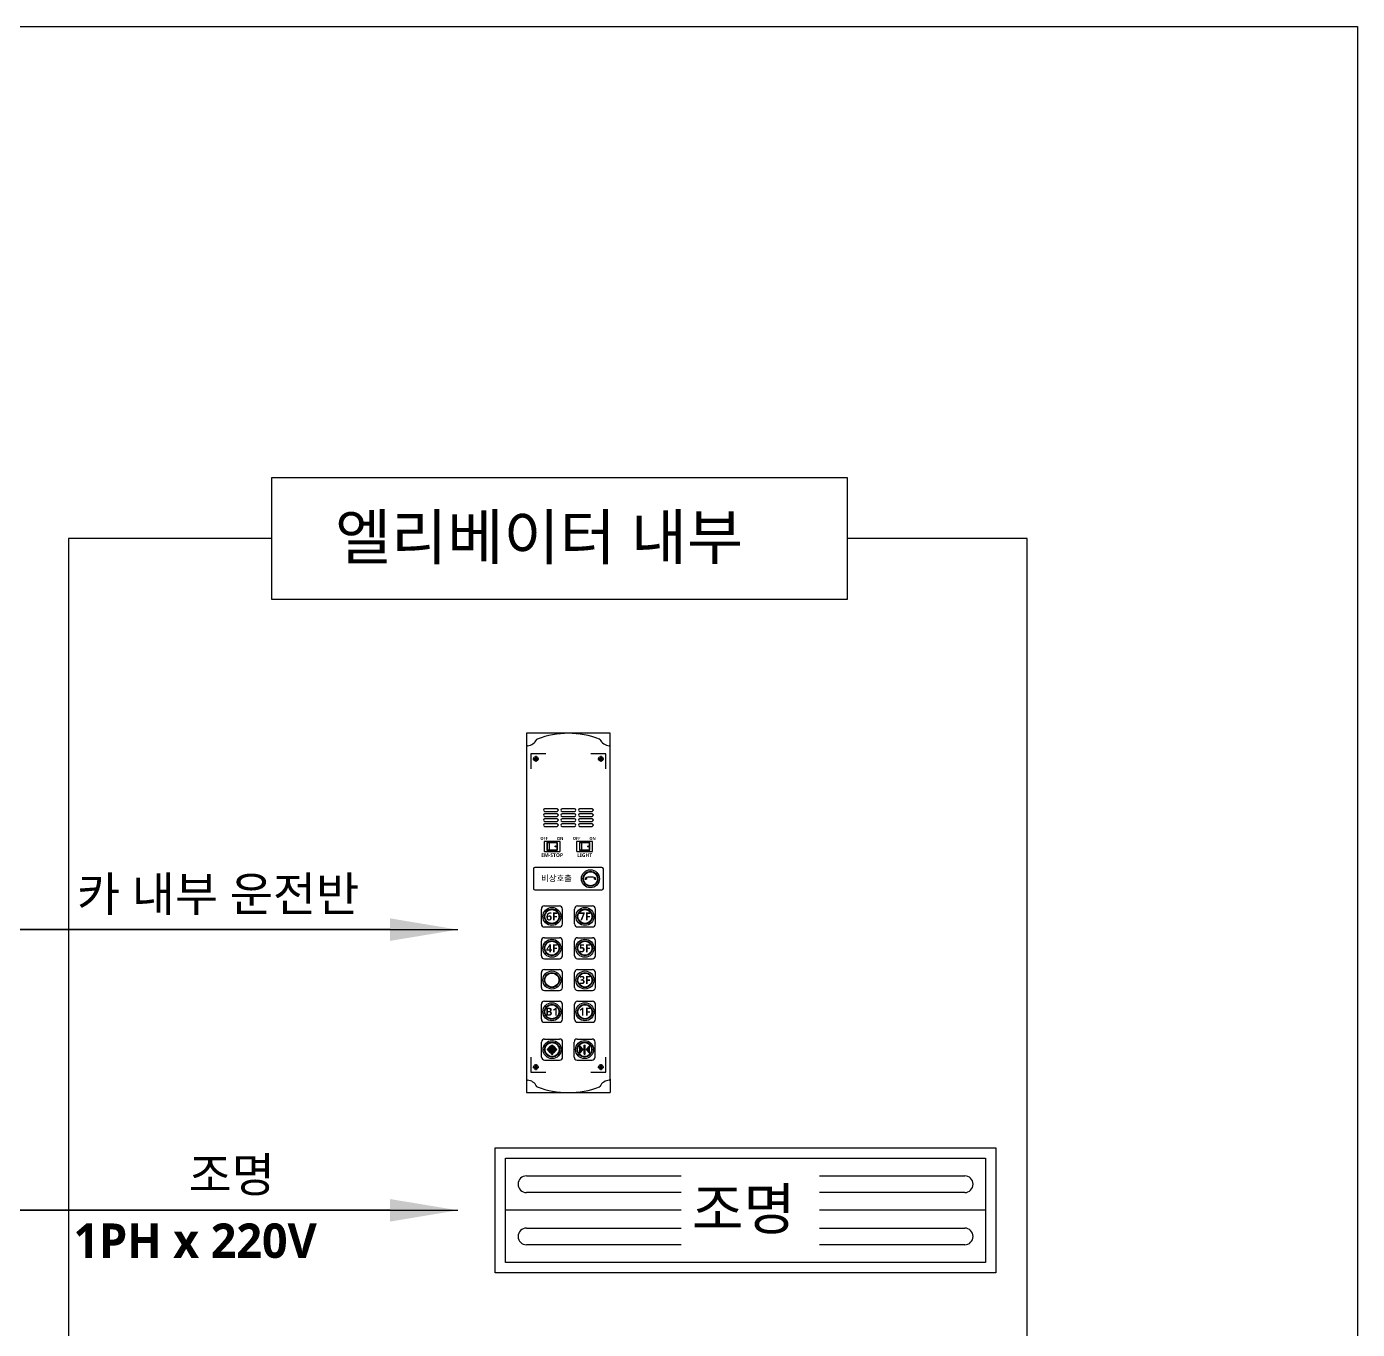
# Model space of a CAD drawing. Header units: millimetres. Extents: x 2370 to 266135, y -585395 to 33485.
# Drawn here: x 174172 to 178646, y -2010 to 2369 of the extents above; entities that cross this region are included whole.
import ezdxf
from ezdxf.enums import TextEntityAlignment as Align
from ezdxf.lldxf.tags import DXFTag

# ---------------------------------------------------------------- set-up
doc = ezdxf.new("R2010")
doc.units = ezdxf.units.MM
for name, color, linetype in [('1', 1, 'CENTER2'), ('2', 1, 'CENTER'), ('W1', 2, 'Continuous'), ('건축', 9, 'Continuous')]:
    doc.layers.add(name, color=color, linetype=linetype)
doc.layers.add('문자', color=3, linetype='Continuous', lineweight=25)
doc.styles.add('SH_진천_나눔', font='')
doc.styles.get('SH_진천_나눔').set_extended_font_data('NanumGothic', bold=True)
tags = doc.linetypes.add('CENTER', pattern=[2, 1.25, -0.25, 0.25, -0.25]).pattern_tags.tags
tags[10:11] = [DXFTag(74, 4), DXFTag(75, 0), DXFTag(340, '0'), DXFTag(46, 1.0), DXFTag(50, 0.0), DXFTag(44, 0.0), DXFTag(45, 0.0)]
tags[8:9] = [DXFTag(74, 4), DXFTag(75, 0), DXFTag(340, '0'), DXFTag(46, 1.0), DXFTag(50, 0.0), DXFTag(44, 0.0), DXFTag(45, 0.0)]
tags[6:7] = [DXFTag(74, 4), DXFTag(75, 0), DXFTag(340, '0'), DXFTag(46, 1.0), DXFTag(50, 0.0), DXFTag(44, 0.0), DXFTag(45, 0.0)]
tags[4:5] = [DXFTag(74, 4), DXFTag(75, 0), DXFTag(340, '0'), DXFTag(46, 1.0), DXFTag(50, 0.0), DXFTag(44, 0.0), DXFTag(45, 0.0)]
tags = doc.linetypes.add('CENTER2', pattern=[1.125, 0.75, -0.125, 0.125, -0.125]).pattern_tags.tags
tags[10:11] = [DXFTag(74, 4), DXFTag(75, 0), DXFTag(340, '0'), DXFTag(46, 1.0), DXFTag(50, 0.0), DXFTag(44, 0.0), DXFTag(45, 0.0)]
tags[8:9] = [DXFTag(74, 4), DXFTag(75, 0), DXFTag(340, '0'), DXFTag(46, 1.0), DXFTag(50, 0.0), DXFTag(44, 0.0), DXFTag(45, 0.0)]
tags[6:7] = [DXFTag(74, 4), DXFTag(75, 0), DXFTag(340, '0'), DXFTag(46, 1.0), DXFTag(50, 0.0), DXFTag(44, 0.0), DXFTag(45, 0.0)]
tags[4:5] = [DXFTag(74, 4), DXFTag(75, 0), DXFTag(340, '0'), DXFTag(46, 1.0), DXFTag(50, 0.0), DXFTag(44, 0.0), DXFTag(45, 0.0)]
tags = doc.linetypes.add('HIDDEN2', pattern=[0.1875, 0.125, -0.0625]).pattern_tags.tags
tags[6:7] = [DXFTag(74, 4), DXFTag(75, 0), DXFTag(340, '0'), DXFTag(46, 1.0), DXFTag(50, 0.0), DXFTag(44, 0.0), DXFTag(45, 0.0)]
tags[4:5] = [DXFTag(74, 4), DXFTag(75, 0), DXFTag(340, '0'), DXFTag(46, 1.0), DXFTag(50, 0.0), DXFTag(44, 0.0), DXFTag(45, 0.0)]
tags = doc.linetypes.add('PHANTOM2', pattern=[1.25, 0.625, -0.125, 0.125, -0.125, 0.125, -0.125]).pattern_tags.tags
tags[14:15] = [DXFTag(74, 4), DXFTag(75, 0), DXFTag(340, '0'), DXFTag(46, 1.0), DXFTag(50, 0.0), DXFTag(44, 0.0), DXFTag(45, 0.0)]
tags[12:13] = [DXFTag(74, 4), DXFTag(75, 0), DXFTag(340, '0'), DXFTag(46, 1.0), DXFTag(50, 0.0), DXFTag(44, 0.0), DXFTag(45, 0.0)]
tags[10:11] = [DXFTag(74, 4), DXFTag(75, 0), DXFTag(340, '0'), DXFTag(46, 1.0), DXFTag(50, 0.0), DXFTag(44, 0.0), DXFTag(45, 0.0)]
tags[8:9] = [DXFTag(74, 4), DXFTag(75, 0), DXFTag(340, '0'), DXFTag(46, 1.0), DXFTag(50, 0.0), DXFTag(44, 0.0), DXFTag(45, 0.0)]
tags[6:7] = [DXFTag(74, 4), DXFTag(75, 0), DXFTag(340, '0'), DXFTag(46, 1.0), DXFTag(50, 0.0), DXFTag(44, 0.0), DXFTag(45, 0.0)]
tags[4:5] = [DXFTag(74, 4), DXFTag(75, 0), DXFTag(340, '0'), DXFTag(46, 1.0), DXFTag(50, 0.0), DXFTag(44, 0.0), DXFTag(45, 0.0)]

msp = doc.modelspace()

# ---------------------------------------------------------------- linework, layer by layer
at = {"lineweight": -3}
for p, q in [((164719, 2369.3), (178645.7, 2369.3)), ((175852.9, -51.5), (175852.9, -1168.7)), ((176133.9, -1168.7), (176133.9, -51.5)), ((175955.5, -260.2), (175913.5, -260.2)), ((176014.4, -260.2), (175972.4, -260.2)), ((176073.2, -260.2), (176031.2, -260.2)), ((175913.5, -268.6), (175955.5, -268.6)), ((175955.5, -277), (175913.5, -277)), ((175913.5, -285.4), (175955.5, -285.4)), ((175955.5, -293.8), (175913.5, -293.8)), ((175913.5, -302.2), (175955.5, -302.2)), ((175955.5, -310.6), (175913.5, -310.6)), ((175972.4, -268.6), (176014.4, -268.6)), ((176014.4, -277), (175972.4, -277)), ((175972.4, -285.4), (176014.4, -285.4)), ((176014.4, -293.8), (175972.4, -293.8)), ((175972.4, -302.2), (176014.4, -302.2)), ((176014.4, -310.6), (175972.4, -310.6)), ((176031.2, -268.6), (176073.2, -268.6)), ((176073.2, -277), (176031.2, -277)), ((176031.2, -285.4), (176073.2, -285.4)), ((176073.2, -293.8), (176031.2, -293.8)), ((176031.2, -302.2), (176073.2, -302.2)), ((176073.2, -310.6), (176031.2, -310.6)), ((175913.5, -319), (175955.5, -319)), ((175972.4, -319), (176014.4, -319)), ((176031.2, -319), (176073.2, -319))]:
    msp.add_line(p, q, dxfattribs=at)
msp.add_line((178645.7, 2369.3), (178645.7, -6916))
for points in [[(175394.3, -666.1), (172698.9, -666.1)], [(175394.3, -1609.7), (172698.9, -1609.7)]]:
    msp.add_lwpolyline(points, dxfattribs=at)
for centre, radius, start, end in [((175852.8, -10.2), 38.1, 274.771, 333.8791), ((175890, -28.6), 3.36, 110.825, 150.484), ((175993.4, -300.5), 294.2, 69.175, 110.825), ((176096.8, -28.6), 3.36, 29.516, 69.175), ((176133.9, -10.2), 38.1, 206.1209, 265.229), ((175856.2, -51.5), 3.36, 94.248, 180), ((176130.5, -51.5), 3.36, 0, 85.752), ((175913.5, -264.4), 4.2, 90, 270), ((175955.5, -264.4), 4.2, 270, 90), ((175972.4, -264.4), 4.2, 90, 270), ((176014.4, -264.4), 4.2, 270, 90), ((176031.2, -264.4), 4.2, 90, 270), ((176073.2, -264.4), 4.2, 270, 90), ((175913.5, -281.2), 4.2, 90, 270), ((175913.5, -298), 4.2, 90, 270), ((175913.5, -314.8), 4.2, 90, 270), ((175955.5, -281.2), 4.2, 270, 90), ((175955.5, -298), 4.2, 270, 90), ((175955.5, -314.8), 4.2, 270, 90), ((175972.4, -281.2), 4.2, 90, 270), ((175972.4, -298), 4.2, 90, 270), ((175972.4, -314.8), 4.2, 90, 270), ((176014.4, -281.2), 4.2, 270, 90), ((176014.4, -298), 4.2, 270, 90), ((176014.4, -314.8), 4.2, 270, 90), ((176031.2, -281.2), 4.2, 90, 270), ((176031.2, -298), 4.2, 90, 270), ((176031.2, -314.8), 4.2, 90, 270), ((176073.2, -281.2), 4.2, 270, 90), ((176073.2, -298), 4.2, 270, 90), ((176073.2, -314.8), 4.2, 270, 90), ((175856.2, -1168.7), 3.36, 180, 265.752), ((175852.8, -1210), 38.1, 26.1209, 85.229), ((175890, -1191.6), 3.36, 209.516, 249.175), ((175993.4, -919.8), 294.2, 249.175, 290.825), ((176096.8, -1191.6), 3.36, 290.825, 330.484), ((176133.9, -1210), 38.1, 94.771, 153.8791), ((176130.5, -1168.7), 3.36, 274.248, 0)]:
    msp.add_arc(centre, radius, start, end, dxfattribs=at)
for points in [[(175394.3, -628.2), (175621.8, -666.1), (175394.3, -704)], [(175394.3, -1571.8), (175621.8, -1609.7), (175394.3, -1647.6)]]:
    msp.add_solid(points, dxfattribs=at)
at = {"layer": '1', "linetype": 'HIDDEN2', "lineweight": -3}
for p, q in [((175867.3, -75.3), (175867.3, -125.7)), ((175917.7, -75.3), (175867.3, -75.3)), ((176119.4, -75.3), (176069, -75.3)), ((176119.4, -125.7), (176119.4, -75.3)), ((175867.3, -1094.5), (175867.3, -1144.9)), ((176119.4, -1144.9), (176119.4, -1094.5)), ((175867.3, -1144.9), (175917.7, -1144.9)), ((176069, -1144.9), (176119.4, -1144.9))]:
    msp.add_line(p, q, dxfattribs=at)
at = {"layer": '1', "lineweight": -3}
for p, q in [((175884.9, -87.9), (175883.3, -87.9)), ((175883.3, -87.9), (175883.3, -89.6)), ((175884.9, -87.9), (175884.9, -89.6)), ((176103.5, -87.9), (176101.8, -87.9)), ((176101.8, -87.9), (176101.8, -89.6)), ((176103.5, -87.9), (176103.5, -89.6)), ((175879.9, -91.3), (175881.6, -91.3)), ((175879.9, -91.3), (175879.9, -93)), ((175879.9, -93), (175881.6, -93)), ((175883.3, -94.6), (175883.3, -96.3)), ((175883.3, -96.3), (175884.9, -96.3)), ((175884.9, -94.6), (175884.9, -96.3)), ((175886.6, -91.3), (175888.3, -91.3)), ((175886.6, -93), (175888.3, -93)), ((175888.3, -93), (175888.3, -91.3)), ((176098.4, -91.3), (176100.1, -91.3)), ((176098.4, -91.3), (176098.4, -93)), ((176098.4, -93), (176100.1, -93)), ((176101.8, -94.6), (176101.8, -96.3)), ((176101.8, -96.3), (176103.5, -96.3)), ((176103.5, -94.6), (176103.5, -96.3)), ((176105.2, -91.3), (176106.8, -91.3)), ((176105.2, -93), (176106.8, -93)), ((176106.8, -93), (176106.8, -91.3)), ((175911.8, -370.3), (175911.8, -402.2)), ((175964.8, -369.4), (175912.7, -369.4)), ((175921.1, -374.5), (175921.1, -398)), ((175955.5, -373.7), (175921.9, -373.7)), ((175921.9, -374.9), (175921.9, -397.6)), ((175921.9, -398.9), (175955.5, -398.9)), ((175954.7, -374.1), (175922.8, -374.1)), ((175922.8, -398.4), (175954.7, -398.4)), ((175928.6, -374.1), (175928.6, -398.4)), ((175955.5, -397.6), (175955.5, -374.9)), ((175956.4, -398), (175956.4, -374.5)), ((175965.6, -402.2), (175965.6, -370.3)), ((176021.1, -370.3), (176021.1, -402.2)), ((176074.1, -369.4), (176021.9, -369.4)), ((176030.4, -374.5), (176030.4, -398)), ((176064.8, -373.7), (176031.2, -373.7)), ((176031.2, -374.9), (176031.2, -397.6)), ((176031.2, -398.9), (176064.8, -398.9)), ((176064, -374.1), (176032, -374.1)), ((176032, -398.4), (176064, -398.4)), ((176037.9, -374.1), (176037.9, -398.4)), ((176064.8, -397.6), (176064.8, -374.9)), ((176065.7, -398), (176065.7, -374.5)), ((176074.9, -402.2), (176074.9, -370.3)), ((175912.7, -403.1), (175964.8, -403.1)), ((176021.9, -403.1), (176074.1, -403.1)), ((175875.7, -462.3), (175875.7, -527.8)), ((176106, -457.2), (175880.7, -457.2)), ((176111, -527.8), (176111, -462.3)), ((175880.7, -532.9), (176106, -532.9)), ((175879.9, -1127.3), (175881.6, -1127.3)), ((175879.9, -1127.3), (175879.9, -1128.9)), ((175879.9, -1128.9), (175881.6, -1128.9)), ((175884.9, -1123.9), (175883.3, -1123.9)), ((175883.3, -1123.9), (175883.3, -1125.6)), ((175883.3, -1130.6), (175883.3, -1132.3)), ((175883.3, -1132.3), (175884.9, -1132.3)), ((175884.9, -1123.9), (175884.9, -1125.6)), ((175884.9, -1130.6), (175884.9, -1132.3)), ((175886.6, -1127.3), (175888.3, -1127.3)), ((175886.6, -1128.9), (175888.3, -1128.9)), ((175888.3, -1128.9), (175888.3, -1127.3)), ((176098.4, -1127.3), (176100.1, -1127.3)), ((176098.4, -1127.3), (176098.4, -1128.9)), ((176098.4, -1128.9), (176100.1, -1128.9)), ((176103.5, -1123.9), (176101.8, -1123.9)), ((176101.8, -1123.9), (176101.8, -1125.6)), ((176101.8, -1130.6), (176101.8, -1132.3)), ((176101.8, -1132.3), (176103.5, -1132.3)), ((176103.5, -1123.9), (176103.5, -1125.6)), ((176103.5, -1130.6), (176103.5, -1132.3)), ((176105.2, -1127.3), (176106.8, -1127.3)), ((176105.2, -1128.9), (176106.8, -1128.9)), ((176106.8, -1128.9), (176106.8, -1127.3))]:
    msp.add_line(p, q, dxfattribs=at)
at = {"layer": '1', "color": 30, "linetype": 'ByBlock', "lineweight": -3}
for p, q in [((175933.7, -1056.7), (175922.3, -1069.3)), ((175922.3, -1069.3), (175933.7, -1081.9)), ((175933.7, -1081.9), (175933.7, -1056.7)), ((175936.7, -1084.4), (175936.7, -1054.1)), ((175936.7, -1054.1), (175940.8, -1054.1)), ((175940.8, -1084.4), (175940.8, -1054.1)), ((175943.8, -1081.9), (175943.8, -1056.7)), ((175943.8, -1056.7), (175955.1, -1069.3)), ((175955.1, -1069.3), (175943.8, -1081.9)), ((176031.6, -1081.9), (176031.6, -1056.7)), ((176031.6, -1056.7), (176043, -1069.3)), ((176043, -1069.3), (176031.6, -1081.9)), ((176046, -1084.4), (176046, -1054.1)), ((176046, -1054.1), (176050, -1054.1)), ((176050, -1084.4), (176050, -1054.1)), ((176064.4, -1056.7), (176053, -1069.3)), ((176053, -1069.3), (176064.4, -1081.9)), ((176064.4, -1081.9), (176064.4, -1056.7))]:
    msp.add_line(p, q, dxfattribs=at)
at = {"layer": '1', "color": 30, "lineweight": -3}
for p, q in [((175936.7, -1084.4), (175940.8, -1084.4)), ((176046, -1084.4), (176050, -1084.4))]:
    msp.add_line(p, q, dxfattribs=at)
at = {"layer": '1', "lineweight": -3}
for centre, radius in [((175884.1, -92.1), 7.56), ((176102.6, -92.1), 7.56), ((175950.5, -386.3), 1.68), ((176059.8, -386.3), 1.68), ((175884.1, -1128.1), 7.56), ((176102.6, -1128.1), 7.56)]:
    msp.add_circle(centre, radius, dxfattribs=at)
at = {"layer": '1', "color": 0, "lineweight": -3}
msp.add_circle((176067.6, -495.1), 30.3, dxfattribs=at)
at = {"layer": '1', "color": 30, "lineweight": -3}
for centre, radius in [((176067.6, -495.1), 25.2), ((176067.6, -495.1), 23.5), ((175938.1, -622), 25.2), ((175938.1, -622), 23.5), ((176049.2, -622), 25.2), ((176049.2, -622), 23.5), ((175938.1, -728.7), 25.2), ((175938.1, -728.7), 23.5), ((176049.2, -728.7), 25.2), ((176049.2, -728.7), 23.5), ((175938.1, -835.5), 25.2), ((175938.1, -835.5), 23.5), ((176049.2, -835.5), 25.2), ((176049.2, -835.5), 23.5), ((175938.1, -942.2), 25.2), ((175938.1, -942.2), 23.5), ((176049.2, -942.2), 25.2), ((176049.2, -942.2), 23.5), ((175938.7, -1069.3), 25.2), ((175938.7, -1069.3), 23.5), ((176048, -1069.3), 25.2), ((176048, -1069.3), 23.5)]:
    msp.add_circle(centre, radius, dxfattribs=at)
at = {"layer": '1', "color": 0, "linetype": 'ByBlock', "lineweight": -3}
for centre in [(175938.1, -622), (176049.2, -622), (175938.1, -728.7), (176049.2, -728.7), (175938.1, -835.5), (176049.2, -835.5), (175938.1, -942.2), (176049.2, -942.2), (175938.7, -1069.3), (176048, -1069.3)]:
    msp.add_circle(centre, 30.3, dxfattribs=at)
at = {"layer": '1', "lineweight": -3}
for centre, radius, start, end in [((175881.6, -89.6), 1.68, 270, 0), ((175881.6, -94.6), 1.68, 0, 90), ((175886.6, -89.6), 1.68, 180, 270), ((175886.6, -94.6), 1.68, 90, 180), ((176100.1, -89.6), 1.68, 270, 0), ((176100.1, -94.6), 1.68, 0, 90), ((176105.2, -89.6), 1.68, 180, 270), ((176105.2, -94.6), 1.68, 90, 180), ((175912.7, -370.3), 0.841, 90, 180), ((175912.7, -402.2), 0.841, 180, 270), ((175921.9, -374.5), 0.841, 90, 180), ((175921.9, -398), 0.841, 180, 270), ((175922.8, -374.9), 0.841, 90, 180), ((175922.8, -397.6), 0.841, 180, 270), ((175954.7, -374.9), 0.841, 0, 90), ((175954.7, -397.6), 0.841, 270, 0), ((175955.5, -374.5), 0.841, 0, 90), ((175955.5, -398), 0.841, 270, 0), ((175964.8, -370.3), 0.841, 0, 90), ((175964.8, -402.2), 0.841, 270, 0), ((176021.9, -370.3), 0.841, 90, 180), ((176021.9, -402.2), 0.841, 180, 270), ((176031.2, -374.5), 0.841, 90, 180), ((176031.2, -398), 0.841, 180, 270), ((176032, -374.9), 0.841, 90, 180), ((176032, -397.6), 0.841, 180, 270), ((176064, -374.9), 0.841, 0, 90), ((176064, -397.6), 0.841, 270, 0), ((176064.8, -374.5), 0.841, 0, 90), ((176064.8, -398), 0.841, 270, 0), ((176074.1, -370.3), 0.841, 0, 90), ((176074.1, -402.2), 0.841, 270, 0), ((175880.7, -462.3), 5.04, 90, 180), ((176106, -462.3), 5.04, 0, 90), ((175880.7, -527.8), 5.04, 180, 270), ((176106, -527.8), 5.04, 270, 0), ((175881.6, -1125.6), 1.68, 270, 0), ((175881.6, -1130.6), 1.68, 0, 90), ((175886.6, -1125.6), 1.68, 180, 270), ((175886.6, -1130.6), 1.68, 90, 180), ((176100.1, -1125.6), 1.68, 270, 0), ((176100.1, -1130.6), 1.68, 0, 90), ((176105.2, -1125.6), 1.68, 180, 270), ((176105.2, -1130.6), 1.68, 90, 180)]:
    msp.add_arc(centre, radius, start, end, dxfattribs=at)
at = {"layer": '1', "color": 30, "linetype": 'Continuous', "lineweight": -3}
for points in [[(176044, -499.1), (176042.3, -495.1), (176044, -491)], [(176049.7, -481.3), (176044, -491), (176049.7, -477.2)], [(176044, -495.1), (176044, -491), (176049.7, -481.3)], [(176049.6, -499.1), (176049.1, -492.3), (176049.6, -491.7)], [(176050.3, -499.1), (176049.6, -491.7), (176050.3, -491)], [(176049.6, -499.1), (176049.6, -491.7), (176050.3, -499.1)], [(176050.9, -478.4), (176049.7, -477.2), (176050.9, -476.7)], [(176049.7, -481.3), (176049.7, -477.2), (176050.9, -478.4)], [(176051.8, -498.9), (176050.3, -491), (176051.8, -489.9)], [(176050.3, -499.1), (176050.3, -491), (176051.8, -498.9)], [(176067.6, -471.5), (176050.9, -476.7), (176067.6, -469.8)], [(176050.9, -478.4), (176050.9, -476.7), (176067.6, -471.5)], [(176052, -498.8), (176051.8, -489.9), (176052, -489.7)], [(176051.8, -498.9), (176051.8, -489.9), (176052, -498.8)], [(176052.7, -498.7), (176052, -489.7), (176052.7, -489.4)], [(176052, -498.8), (176052, -489.7), (176052.7, -498.7)], [(176053.4, -498.5), (176052.7, -489.4), (176053.4, -489)], [(176052.7, -498.7), (176052.7, -489.4), (176053.4, -498.5)], [(176053.6, -498.5), (176053.4, -489), (176053.6, -488.9)], [(176053.4, -498.5), (176053.4, -489), (176053.6, -498.5)], [(176053.9, -498.4), (176053.6, -488.9), (176053.9, -488.8)], [(176053.6, -498.5), (176053.6, -488.9), (176053.9, -498.4)], [(176054.8, -498.1), (176053.9, -488.8), (176054.8, -488.5)], [(176053.9, -498.4), (176053.9, -488.8), (176054.8, -498.1)], [(176055.1, -498), (176054.8, -488.5), (176055.1, -488.4)], [(176054.8, -498.1), (176054.8, -488.5), (176055.1, -498)], [(176055.3, -497.8), (176055.1, -488.4), (176055.3, -488.3)], [(176055.1, -498), (176055.1, -488.4), (176055.3, -497.8)], [(176055.9, -497.5), (176055.3, -488.3), (176055.9, -488.1)], [(176055.3, -497.8), (176055.3, -488.3), (176055.9, -497.5)], [(176056.3, -497.2), (176055.9, -488.1), (176056.3, -488)], [(176055.9, -497.5), (176055.9, -488.1), (176056.3, -497.2)], [(176056.6, -497), (176056.3, -488), (176056.6, -487.9)], [(176056.3, -497.2), (176056.3, -488), (176056.6, -497)], [(176056.6, -493.8), (176056.6, -487.9), (176056.6, -493.1)], [(176056.6, -493.1), (176056.6, -487.9), (176056.6, -487.9)], [(176056.6, -493.1), (176056.6, -487.9), (176056.7, -492.9)], [(176056.7, -492.9), (176056.6, -487.9), (176056.7, -487.9)], [(176057.1, -492.1), (176056.7, -487.9), (176057.1, -487.8)], [(176056.7, -492.9), (176056.7, -487.9), (176057.1, -492.1)], [(176057.1, -492.1), (176057.1, -487.8), (176057.2, -492)], [(176057.2, -492), (176057.1, -487.8), (176057.2, -487.8)], [(176058, -491.6), (176057.2, -487.8), (176058, -487.6)], [(176057.2, -492), (176057.2, -487.8), (176057.2, -491.9)], [(176057.2, -491.9), (176057.2, -487.8), (176057.2, -487.8)], [(176057.2, -491.9), (176057.2, -487.8), (176058, -491.6)], [(176058.9, -491.3), (176058, -487.6), (176058.9, -487.4)], [(176058, -491.6), (176058, -487.6), (176058.9, -491.3)], [(176058.9, -491.3), (176058.9, -487.4), (176059.2, -491.2)], [(176059.2, -491.2), (176058.9, -487.4), (176059.2, -487.4)], [(176059.8, -491.2), (176059.2, -487.4), (176059.8, -487.3)], [(176059.2, -491.2), (176059.2, -487.4), (176059.8, -491.2)], [(176060.5, -491.2), (176059.8, -487.3), (176060.5, -487.2)], [(176059.8, -491.2), (176059.8, -487.3), (176060.5, -491.2)], [(176061.6, -491.2), (176060.5, -487.2), (176061.6, -487.1)], [(176060.5, -491.2), (176060.5, -487.2), (176061.6, -491.2)], [(176064.2, -491.2), (176061.6, -487.1), (176064.2, -486.9)], [(176061.6, -491.2), (176061.6, -487.1), (176064.2, -491.2)], [(176064.2, -491.2), (176064.2, -486.9), (176066.1, -491.1)], [(176066.1, -491.1), (176064.2, -486.9), (176066.1, -486.9)], [(176066.1, -491.1), (176066.1, -486.9), (176067.7, -491.1)], [(176067.7, -491.1), (176066.1, -486.9), (176067.7, -486.9)], [(176067.6, -471.5), (176067.6, -469.8), (176084.2, -478.4)], [(176084.2, -478.4), (176067.6, -469.8), (176084.2, -476.7)], [(176067.7, -491.1), (176067.7, -486.9), (176069.3, -491.1)], [(176069.3, -491.1), (176067.7, -486.9), (176069.3, -486.9)], [(176069.3, -491.1), (176069.3, -486.9), (176071.5, -491.2)], [(176071.5, -491.2), (176069.3, -486.9), (176071.5, -486.9)], [(176071.5, -491.2), (176071.5, -486.9), (176073.7, -491.2)], [(176073.7, -491.2), (176071.5, -486.9), (176073.7, -487.1)], [(176073.7, -491.2), (176073.7, -487.1), (176074.8, -491.2)], [(176074.8, -491.2), (176073.7, -487.1), (176074.8, -487.2)], [(176074.8, -491.2), (176074.8, -487.2), (176075.6, -491.2)], [(176075.6, -491.2), (176074.8, -487.2), (176075.6, -487.3)], [(176075.6, -491.2), (176075.6, -487.3), (176076.1, -491.2)], [(176076.1, -491.2), (176075.6, -487.3), (176076.1, -487.4)], [(176076.1, -491.2), (176076.1, -487.4), (176076.5, -491.3)], [(176076.5, -491.3), (176076.1, -487.4), (176076.5, -487.4)], [(176076.5, -491.3), (176076.5, -487.4), (176077.3, -491.5)], [(176077.3, -491.5), (176076.5, -487.4), (176077.3, -487.6)], [(176077.3, -491.5), (176077.3, -487.6), (176077.8, -491.7)], [(176077.8, -491.7), (176077.3, -487.6), (176077.8, -487.7)], [(176077.8, -491.7), (176077.8, -487.7), (176078.1, -492.2)], [(176078.1, -492.2), (176077.8, -487.7), (176078.1, -487.8)], [(176078.1, -492.2), (176078.1, -487.8), (176078.3, -492.4)], [(176078.3, -492.4), (176078.1, -487.8), (176078.3, -487.8)], [(176078.3, -492.4), (176078.3, -487.8), (176078.4, -492.6)], [(176078.4, -492.6), (176078.3, -487.8), (176078.4, -487.8)], [(176078.4, -492.6), (176078.4, -487.8), (176078.8, -493.1)], [(176078.8, -493.1), (176078.4, -487.8), (176078.8, -487.9)], [(176078.8, -493.1), (176078.8, -487.9), (176078.8, -493.8)], [(176078.8, -493.8), (176078.8, -487.9), (176078.8, -487.9)], [(176078.8, -496.9), (176078.8, -487.9), (176079, -497.1)], [(176079, -497.1), (176078.8, -487.9), (176079, -488)], [(176079, -497.1), (176079, -488), (176079.5, -497.4)], [(176079.5, -497.4), (176079, -488), (176079.5, -488.1)], [(176079.5, -497.4), (176079.5, -488.1), (176080, -497.8)], [(176080, -497.8), (176079.5, -488.1), (176080, -488.3)], [(176080, -497.8), (176080, -488.3), (176080.3, -498)], [(176080.3, -498), (176080, -488.3), (176080.3, -488.4)], [(176080.3, -498), (176080.3, -488.4), (176080.6, -498.1)], [(176080.6, -498.1), (176080.3, -488.4), (176080.6, -488.5)], [(176080.6, -498.1), (176080.6, -488.5), (176081.5, -498.4)], [(176081.5, -498.4), (176080.6, -488.5), (176081.5, -488.8)], [(176081.5, -498.4), (176081.5, -488.8), (176081.8, -498.5)], [(176081.8, -498.5), (176081.5, -488.8), (176081.8, -488.9)], [(176081.8, -498.5), (176081.8, -488.9), (176082, -498.5)], [(176082, -498.5), (176081.8, -488.9), (176082, -489)], [(176082, -498.5), (176082, -489), (176082.7, -498.7)], [(176082.7, -498.7), (176082, -489), (176082.7, -489.4)], [(176082.7, -498.7), (176082.7, -489.4), (176083.5, -498.9)], [(176083.5, -498.9), (176082.7, -489.4), (176083.5, -489.8)], [(176083.5, -498.9), (176083.5, -489.8), (176083.6, -498.9)], [(176083.6, -498.9), (176083.5, -489.8), (176083.6, -489.9)], [(176083.6, -498.9), (176083.6, -489.9), (176085.1, -499.1)], [(176085.1, -499.1), (176083.6, -489.9), (176085.1, -491)], [(176084.2, -478.4), (176084.2, -476.7), (176085.4, -481.3)], [(176085.4, -481.3), (176084.2, -476.7), (176085.4, -477.2)], [(176085.1, -499.1), (176085.1, -491), (176085.5, -499.2)], [(176085.5, -499.2), (176085.1, -491), (176085.5, -491.4)], [(176085.4, -481.3), (176085.4, -477.2), (176091.1, -495.1)], [(176091.1, -495.1), (176085.4, -477.2), (176091.1, -491)], [(176085.5, -499.2), (176085.5, -491.4), (176086.3, -498.9)], [(176086.3, -498.9), (176085.5, -491.4), (176086.3, -492.3)], [(176091.1, -499.1), (176091.1, -491), (176092.8, -495.1)], [(176044, -499.1), (176044, -495.1), (176049.7, -512.9)], [(176049.7, -512.9), (176044, -495.1), (176049.7, -508.8)], [(176047.7, -497.4), (176047.6, -496.2), (176047.7, -495.3)], [(176047.8, -498), (176047.7, -495.3), (176047.8, -495.1)], [(176047.7, -497.4), (176047.7, -495.3), (176047.8, -498)], [(176048, -498.5), (176047.8, -495.1), (176048, -494.4)], [(176047.8, -498), (176047.8, -495.1), (176048, -498.5)], [(176048.3, -498.6), (176048, -494.4), (176048.3, -493.6)], [(176048, -498.5), (176048, -494.4), (176048.3, -498.6)], [(176049.1, -498.9), (176048.3, -493.6), (176049.1, -492.3)], [(176048.3, -498.6), (176048.3, -493.6), (176049.1, -498.9)], [(176049.1, -498.9), (176049.1, -492.3), (176049.6, -499.1)], [(176049.7, -512.9), (176049.7, -508.8), (176050.9, -513.4)], [(176050.9, -513.4), (176049.7, -508.8), (176050.9, -511.7)], [(176050.9, -513.4), (176050.9, -511.7), (176067.6, -520.3)], [(176067.6, -520.3), (176050.9, -511.7), (176067.6, -518.6)], [(176056.6, -497), (176056.6, -493.8), (176056.6, -497)], [(176056.6, -497), (176056.6, -493.8), (176056.6, -493.9)], [(176056.6, -497), (176056.6, -493.9), (176056.7, -497)], [(176056.7, -497), (176056.6, -493.9), (176056.7, -494)], [(176056.7, -497), (176056.7, -494), (176057.1, -496)], [(176057.1, -496), (176056.7, -494), (176057.1, -495)], [(176057.1, -496), (176057.1, -495), (176057.2, -495.9)], [(176084.2, -513.4), (176067.6, -518.6), (176084.2, -511.7)], [(176067.6, -520.3), (176067.6, -518.6), (176084.2, -513.4)], [(176078.3, -496.1), (176078.1, -495.6), (176078.3, -494.8)], [(176078.4, -496.7), (176078.3, -494.8), (176078.4, -494.5)], [(176078.3, -496.1), (176078.3, -494.8), (176078.4, -496.7)], [(176078.8, -496.9), (176078.4, -494.5), (176078.8, -493.9)], [(176078.4, -496.7), (176078.4, -494.5), (176078.8, -496.9)], [(176078.8, -496.9), (176078.8, -493.9), (176078.8, -493.8)], [(176078.8, -496.9), (176078.8, -493.9), (176078.8, -496.9)], [(176085.4, -512.9), (176084.2, -511.7), (176085.4, -508.8)], [(176084.2, -513.4), (176084.2, -511.7), (176085.4, -512.9)], [(176091.1, -499.1), (176085.4, -508.8), (176091.1, -495.1)], [(176085.4, -512.9), (176085.4, -508.8), (176091.1, -499.1)], [(176086.3, -498.9), (176086.3, -492.3), (176087, -498.7)], [(176087, -498.7), (176086.3, -492.3), (176087, -493.5)], [(176087, -498.7), (176087, -493.5), (176087.1, -498.6)], [(176087.1, -498.6), (176087, -493.5), (176087.1, -493.7)], [(176087.1, -498.6), (176087.1, -493.7), (176087.5, -498.2)], [(176087.5, -498.2), (176087.1, -493.7), (176087.5, -494.8)], [(176087.5, -498.2), (176087.5, -494.8), (176087.6, -497.2)], [(176087.6, -497.2), (176087.5, -494.8), (176087.6, -495.3)], [(176087.6, -497.2), (176087.6, -495.3), (176087.8, -496.3)], [(175914.6, -626.1), (175912.9, -622), (175914.6, -617.9)], [(175920.3, -608.2), (175914.6, -617.9), (175920.3, -604.2)], [(175914.6, -622), (175914.6, -617.9), (175920.3, -608.2)], [(175914.6, -626.1), (175914.6, -622), (175920.3, -639.8)], [(175920.3, -639.8), (175914.6, -622), (175920.3, -635.8)], [(175921.5, -605.4), (175920.3, -604.2), (175921.5, -603.7)], [(175920.3, -608.2), (175920.3, -604.2), (175921.5, -605.4)], [(175938.1, -598.5), (175921.5, -603.7), (175938.1, -596.8)], [(175921.5, -605.4), (175921.5, -603.7), (175938.1, -598.5)], [(175938.1, -598.5), (175938.1, -596.8), (175954.8, -605.4)], [(175954.8, -605.4), (175938.1, -596.8), (175954.8, -603.7)], [(175954.8, -605.4), (175954.8, -603.7), (175956, -608.2)], [(175956, -608.2), (175954.8, -603.7), (175956, -604.2)], [(175956, -608.2), (175956, -604.2), (175961.7, -622)], [(175961.7, -622), (175956, -604.2), (175961.7, -617.9)], [(175961.7, -626.1), (175956, -635.8), (175961.7, -622)], [(175956, -639.8), (175956, -635.8), (175961.7, -626.1)], [(175961.7, -626.1), (175961.7, -617.9), (175963.3, -622)], [(176025.6, -626.1), (176024, -622), (176025.6, -617.9)], [(176031.4, -608.2), (176025.6, -617.9), (176031.4, -604.2)], [(176025.6, -622), (176025.6, -617.9), (176031.4, -608.2)], [(176025.6, -626.1), (176025.6, -622), (176031.4, -639.8)], [(176031.4, -639.8), (176025.6, -622), (176031.4, -635.8)], [(176032.5, -605.4), (176031.4, -604.2), (176032.5, -603.7)], [(176031.4, -608.2), (176031.4, -604.2), (176032.5, -605.4)], [(176049.2, -598.5), (176032.5, -603.7), (176049.2, -596.8)], [(176032.5, -605.4), (176032.5, -603.7), (176049.2, -598.5)], [(176049.2, -598.5), (176049.2, -596.8), (176065.8, -605.4)], [(176065.8, -605.4), (176049.2, -596.8), (176065.8, -603.7)], [(176065.8, -605.4), (176065.8, -603.7), (176067, -608.2)], [(176067, -608.2), (176065.8, -603.7), (176067, -604.2)], [(176067, -608.2), (176067, -604.2), (176072.7, -622)], [(176072.7, -622), (176067, -604.2), (176072.7, -617.9)], [(176072.7, -626.1), (176067, -635.8), (176072.7, -622)], [(176067, -639.8), (176067, -635.8), (176072.7, -626.1)], [(176072.7, -626.1), (176072.7, -617.9), (176074.4, -622)], [(175920.3, -639.8), (175920.3, -635.8), (175921.5, -640.3)], [(175921.5, -640.3), (175920.3, -635.8), (175921.5, -638.6)], [(175921.5, -640.3), (175921.5, -638.6), (175938.1, -647.2)], [(175938.1, -647.2), (175921.5, -638.6), (175938.1, -645.5)], [(175954.8, -640.3), (175938.1, -645.5), (175954.8, -638.6)], [(175938.1, -647.2), (175938.1, -645.5), (175954.8, -640.3)], [(175956, -639.8), (175954.8, -638.6), (175956, -635.8)], [(175954.8, -640.3), (175954.8, -638.6), (175956, -639.8)], [(176031.4, -639.8), (176031.4, -635.8), (176032.5, -640.3)], [(176032.5, -640.3), (176031.4, -635.8), (176032.5, -638.6)], [(176032.5, -640.3), (176032.5, -638.6), (176049.2, -647.2)], [(176049.2, -647.2), (176032.5, -638.6), (176049.2, -645.5)], [(176065.8, -640.3), (176049.2, -645.5), (176065.8, -638.6)], [(176049.2, -647.2), (176049.2, -645.5), (176065.8, -640.3)], [(176067, -639.8), (176065.8, -638.6), (176067, -635.8)], [(176065.8, -640.3), (176065.8, -638.6), (176067, -639.8)], [(175920.3, -715), (175914.6, -724.7), (175920.3, -710.9)], [(175914.6, -728.7), (175914.6, -724.7), (175920.3, -715)], [(175921.5, -712.1), (175920.3, -710.9), (175921.5, -710.4)], [(175920.3, -715), (175920.3, -710.9), (175921.5, -712.1)], [(175938.1, -705.2), (175921.5, -710.4), (175938.1, -703.5)], [(175921.5, -712.1), (175921.5, -710.4), (175938.1, -705.2)], [(175938.1, -705.2), (175938.1, -703.5), (175954.8, -712.1)], [(175954.8, -712.1), (175938.1, -703.5), (175954.8, -710.4)], [(175954.8, -712.1), (175954.8, -710.4), (175956, -715)], [(175956, -715), (175954.8, -710.4), (175956, -710.9)], [(175956, -715), (175956, -710.9), (175961.7, -728.7)], [(175961.7, -728.7), (175956, -710.9), (175961.7, -724.7)], [(176031.4, -715), (176025.6, -724.7), (176031.4, -710.9)], [(176025.6, -728.7), (176025.6, -724.7), (176031.4, -715)], [(176032.5, -712.1), (176031.4, -710.9), (176032.5, -710.4)], [(176031.4, -715), (176031.4, -710.9), (176032.5, -712.1)], [(176049.2, -705.2), (176032.5, -710.4), (176049.2, -703.5)], [(176032.5, -712.1), (176032.5, -710.4), (176049.2, -705.2)], [(176049.2, -705.2), (176049.2, -703.5), (176065.8, -712.1)], [(176065.8, -712.1), (176049.2, -703.5), (176065.8, -710.4)], [(176065.8, -712.1), (176065.8, -710.4), (176067, -715)], [(176067, -715), (176065.8, -710.4), (176067, -710.9)], [(176067, -715), (176067, -710.9), (176072.7, -728.7)], [(176072.7, -728.7), (176067, -710.9), (176072.7, -724.7)], [(175914.6, -732.8), (175912.9, -728.7), (175914.6, -724.7)], [(175914.6, -732.8), (175914.6, -728.7), (175920.3, -746.6)], [(175920.3, -746.6), (175914.6, -728.7), (175920.3, -742.5)], [(175920.3, -746.6), (175920.3, -742.5), (175921.5, -747.1)], [(175921.5, -747.1), (175920.3, -742.5), (175921.5, -745.4)], [(175921.5, -747.1), (175921.5, -745.4), (175938.1, -754)], [(175938.1, -754), (175921.5, -745.4), (175938.1, -752.3)], [(175954.8, -747.1), (175938.1, -752.3), (175954.8, -745.4)], [(175938.1, -754), (175938.1, -752.3), (175954.8, -747.1)], [(175956, -746.6), (175954.8, -745.4), (175956, -742.5)], [(175954.8, -747.1), (175954.8, -745.4), (175956, -746.6)], [(175961.7, -732.8), (175956, -742.5), (175961.7, -728.7)], [(175956, -746.6), (175956, -742.5), (175961.7, -732.8)], [(175961.7, -732.8), (175961.7, -724.7), (175963.3, -728.7)], [(176025.6, -732.8), (176024, -728.7), (176025.6, -724.7)], [(176025.6, -732.8), (176025.6, -728.7), (176031.4, -746.6)], [(176031.4, -746.6), (176025.6, -728.7), (176031.4, -742.5)], [(176031.4, -746.6), (176031.4, -742.5), (176032.5, -747.1)], [(176032.5, -747.1), (176031.4, -742.5), (176032.5, -745.4)], [(176032.5, -747.1), (176032.5, -745.4), (176049.2, -754)], [(176049.2, -754), (176032.5, -745.4), (176049.2, -752.3)], [(176065.8, -747.1), (176049.2, -752.3), (176065.8, -745.4)], [(176049.2, -754), (176049.2, -752.3), (176065.8, -747.1)], [(176067, -746.6), (176065.8, -745.4), (176067, -742.5)], [(176065.8, -747.1), (176065.8, -745.4), (176067, -746.6)], [(176072.7, -732.8), (176067, -742.5), (176072.7, -728.7)], [(176067, -746.6), (176067, -742.5), (176072.7, -732.8)], [(176072.7, -732.8), (176072.7, -724.7), (176074.4, -728.7)], [(175914.6, -839.5), (175912.9, -835.5), (175914.6, -831.4)], [(175920.3, -821.7), (175914.6, -831.4), (175920.3, -817.6)], [(175914.6, -835.5), (175914.6, -831.4), (175920.3, -821.7)], [(175914.6, -839.5), (175914.6, -835.5), (175920.3, -853.3)], [(175920.3, -853.3), (175914.6, -835.5), (175920.3, -849.3)], [(175921.5, -818.8), (175920.3, -817.6), (175921.5, -817.2)], [(175920.3, -821.7), (175920.3, -817.6), (175921.5, -818.8)], [(175920.3, -853.3), (175920.3, -849.3), (175921.5, -853.8)], [(175921.5, -853.8), (175920.3, -849.3), (175921.5, -852.1)], [(175938.1, -811.9), (175921.5, -817.2), (175938.1, -810.3)], [(175921.5, -818.8), (175921.5, -817.2), (175938.1, -811.9)], [(175938.1, -811.9), (175938.1, -810.3), (175954.8, -818.8)], [(175954.8, -818.8), (175938.1, -810.3), (175954.8, -817.2)], [(175954.8, -818.8), (175954.8, -817.2), (175956, -821.7)], [(175956, -821.7), (175954.8, -817.2), (175956, -817.6)], [(175956, -853.3), (175954.8, -852.1), (175956, -849.3)], [(175956, -821.7), (175956, -817.6), (175961.7, -835.5)], [(175961.7, -835.5), (175956, -817.6), (175961.7, -831.4)], [(175961.7, -839.5), (175956, -849.3), (175961.7, -835.5)], [(175956, -853.3), (175956, -849.3), (175961.7, -839.5)], [(175961.7, -839.5), (175961.7, -831.4), (175963.3, -835.5)], [(176025.6, -839.5), (176024, -835.5), (176025.6, -831.4)], [(176031.4, -821.7), (176025.6, -831.4), (176031.4, -817.6)], [(176025.6, -835.5), (176025.6, -831.4), (176031.4, -821.7)], [(176025.6, -839.5), (176025.6, -835.5), (176031.4, -853.3)], [(176031.4, -853.3), (176025.6, -835.5), (176031.4, -849.3)], [(176032.5, -818.8), (176031.4, -817.6), (176032.5, -817.2)], [(176031.4, -821.7), (176031.4, -817.6), (176032.5, -818.8)], [(176031.4, -853.3), (176031.4, -849.3), (176032.5, -853.8)], [(176032.5, -853.8), (176031.4, -849.3), (176032.5, -852.1)], [(176049.2, -811.9), (176032.5, -817.2), (176049.2, -810.3)], [(176032.5, -818.8), (176032.5, -817.2), (176049.2, -811.9)], [(176049.2, -811.9), (176049.2, -810.3), (176065.8, -818.8)], [(176065.8, -818.8), (176049.2, -810.3), (176065.8, -817.2)], [(176065.8, -818.8), (176065.8, -817.2), (176067, -821.7)], [(176067, -821.7), (176065.8, -817.2), (176067, -817.6)], [(176067, -853.3), (176065.8, -852.1), (176067, -849.3)], [(176067, -821.7), (176067, -817.6), (176072.7, -835.5)], [(176072.7, -835.5), (176067, -817.6), (176072.7, -831.4)], [(176072.7, -839.5), (176067, -849.3), (176072.7, -835.5)], [(176067, -853.3), (176067, -849.3), (176072.7, -839.5)], [(176072.7, -839.5), (176072.7, -831.4), (176074.4, -835.5)], [(175921.5, -853.8), (175921.5, -852.1), (175938.1, -860.7)], [(175938.1, -860.7), (175921.5, -852.1), (175938.1, -859)], [(175954.8, -853.8), (175938.1, -859), (175954.8, -852.1)], [(175938.1, -860.7), (175938.1, -859), (175954.8, -853.8)], [(175954.8, -853.8), (175954.8, -852.1), (175956, -853.3)], [(176032.5, -853.8), (176032.5, -852.1), (176049.2, -860.7)], [(176049.2, -860.7), (176032.5, -852.1), (176049.2, -859)], [(176065.8, -853.8), (176049.2, -859), (176065.8, -852.1)], [(176049.2, -860.7), (176049.2, -859), (176065.8, -853.8)], [(176065.8, -853.8), (176065.8, -852.1), (176067, -853.3)], [(175914.6, -946.3), (175912.9, -942.2), (175914.6, -938.2)], [(175920.3, -928.4), (175914.6, -938.2), (175920.3, -924.4)], [(175914.6, -942.2), (175914.6, -938.2), (175920.3, -928.4)], [(175921.5, -925.6), (175920.3, -924.4), (175921.5, -923.9)], [(175920.3, -928.4), (175920.3, -924.4), (175921.5, -925.6)], [(175938.1, -918.7), (175921.5, -923.9), (175938.1, -917)], [(175921.5, -925.6), (175921.5, -923.9), (175938.1, -918.7)], [(175938.1, -918.7), (175938.1, -917), (175954.8, -925.6)], [(175954.8, -925.6), (175938.1, -917), (175954.8, -923.9)], [(175954.8, -925.6), (175954.8, -923.9), (175956, -928.4)], [(175956, -928.4), (175954.8, -923.9), (175956, -924.4)], [(175956, -928.4), (175956, -924.4), (175961.7, -942.2)], [(175961.7, -942.2), (175956, -924.4), (175961.7, -938.2)], [(175961.7, -946.3), (175961.7, -938.2), (175963.3, -942.2)], [(176025.6, -946.3), (176024, -942.2), (176025.6, -938.2)], [(176031.4, -928.4), (176025.6, -938.2), (176031.4, -924.4)], [(176025.6, -942.2), (176025.6, -938.2), (176031.4, -928.4)], [(176032.5, -925.6), (176031.4, -924.4), (176032.5, -923.9)], [(176031.4, -928.4), (176031.4, -924.4), (176032.5, -925.6)], [(176049.2, -918.7), (176032.5, -923.9), (176049.2, -917)], [(176032.5, -925.6), (176032.5, -923.9), (176049.2, -918.7)], [(176049.2, -918.7), (176049.2, -917), (176065.8, -925.6)], [(176065.8, -925.6), (176049.2, -917), (176065.8, -923.9)], [(176065.8, -925.6), (176065.8, -923.9), (176067, -928.4)], [(176067, -928.4), (176065.8, -923.9), (176067, -924.4)], [(176067, -928.4), (176067, -924.4), (176072.7, -942.2)], [(176072.7, -942.2), (176067, -924.4), (176072.7, -938.2)], [(176072.7, -946.3), (176072.7, -938.2), (176074.4, -942.2)], [(175914.6, -946.3), (175914.6, -942.2), (175920.3, -960)], [(175920.3, -960), (175914.6, -942.2), (175920.3, -956)], [(175920.3, -960), (175920.3, -956), (175921.5, -960.5)], [(175921.5, -960.5), (175920.3, -956), (175921.5, -958.9)], [(175921.5, -960.5), (175921.5, -958.9), (175938.1, -967.4)], [(175938.1, -967.4), (175921.5, -958.9), (175938.1, -965.8)], [(175954.8, -960.5), (175938.1, -965.8), (175954.8, -958.9)], [(175938.1, -967.4), (175938.1, -965.8), (175954.8, -960.5)], [(175956, -960), (175954.8, -958.9), (175956, -956)], [(175954.8, -960.5), (175954.8, -958.9), (175956, -960)], [(175961.7, -946.3), (175956, -956), (175961.7, -942.2)], [(175956, -960), (175956, -956), (175961.7, -946.3)], [(176025.6, -946.3), (176025.6, -942.2), (176031.4, -960)], [(176031.4, -960), (176025.6, -942.2), (176031.4, -956)], [(176031.4, -960), (176031.4, -956), (176032.5, -960.5)], [(176032.5, -960.5), (176031.4, -956), (176032.5, -958.9)], [(176032.5, -960.5), (176032.5, -958.9), (176049.2, -967.4)], [(176049.2, -967.4), (176032.5, -958.9), (176049.2, -965.8)], [(176065.8, -960.5), (176049.2, -965.8), (176065.8, -958.9)], [(176049.2, -967.4), (176049.2, -965.8), (176065.8, -960.5)], [(176067, -960), (176065.8, -958.9), (176067, -956)], [(176065.8, -960.5), (176065.8, -958.9), (176067, -960)], [(176072.7, -946.3), (176067, -956), (176072.7, -942.2)], [(176067, -960), (176067, -956), (176072.7, -946.3)], [(175915.2, -1073.3), (175913.5, -1069.3), (175915.2, -1065.2)], [(175920.9, -1055.5), (175915.2, -1065.2), (175920.9, -1051.4)], [(175915.2, -1069.3), (175915.2, -1065.2), (175920.9, -1055.5)], [(175915.2, -1073.3), (175915.2, -1069.3), (175920.9, -1087.1)], [(175920.9, -1087.1), (175915.2, -1069.3), (175920.9, -1083)], [(175922.1, -1052.6), (175920.9, -1051.4), (175922.1, -1050.9)], [(175920.9, -1055.5), (175920.9, -1051.4), (175922.1, -1052.6)], [(175938.7, -1045.7), (175922.1, -1050.9), (175938.7, -1044.1)], [(175922.1, -1052.6), (175922.1, -1050.9), (175938.7, -1045.7)], [(175933.7, -1081.9), (175922.3, -1069.3), (175933.7, -1056.7)], [(175936.7, -1084.4), (175936.7, -1054.1), (175940.8, -1084.4)], [(175940.8, -1084.4), (175936.7, -1054.1), (175940.8, -1054.1)], [(175938.7, -1045.7), (175938.7, -1044.1), (175955.4, -1052.6)], [(175955.4, -1052.6), (175938.7, -1044.1), (175955.4, -1050.9)], [(175943.8, -1081.9), (175943.8, -1056.7), (175955.1, -1069.3)], [(175955.4, -1052.6), (175955.4, -1050.9), (175956.6, -1055.5)], [(175956.6, -1055.5), (175955.4, -1050.9), (175956.6, -1051.4)], [(175956.6, -1055.5), (175956.6, -1051.4), (175962.3, -1069.3)], [(175962.3, -1069.3), (175956.6, -1051.4), (175962.3, -1065.2)], [(175962.3, -1073.3), (175956.6, -1083), (175962.3, -1069.3)], [(175956.6, -1087.1), (175956.6, -1083), (175962.3, -1073.3)], [(175962.3, -1073.3), (175962.3, -1065.2), (175964, -1069.3)], [(176024.5, -1073.3), (176022.8, -1069.3), (176024.5, -1065.2)], [(176030.2, -1055.5), (176024.5, -1065.2), (176030.2, -1051.4)], [(176024.5, -1069.3), (176024.5, -1065.2), (176030.2, -1055.5)], [(176024.5, -1073.3), (176024.5, -1069.3), (176030.2, -1087.1)], [(176030.2, -1087.1), (176024.5, -1069.3), (176030.2, -1083)], [(176031.4, -1052.6), (176030.2, -1051.4), (176031.4, -1050.9)], [(176030.2, -1055.5), (176030.2, -1051.4), (176031.4, -1052.6)], [(176048, -1045.7), (176031.4, -1050.9), (176048, -1044.1)], [(176031.4, -1052.6), (176031.4, -1050.9), (176048, -1045.7)], [(176031.6, -1081.9), (176031.6, -1056.7), (176043, -1069.3)], [(176046, -1084.4), (176046, -1054.1), (176050, -1084.4)], [(176050, -1084.4), (176046, -1054.1), (176050, -1054.1)], [(176048, -1045.7), (176048, -1044.1), (176064.6, -1052.6)], [(176064.6, -1052.6), (176048, -1044.1), (176064.6, -1050.9)], [(176064.4, -1081.9), (176053, -1069.3), (176064.4, -1056.7)], [(176064.6, -1052.6), (176064.6, -1050.9), (176065.8, -1055.5)], [(176065.8, -1055.5), (176064.6, -1050.9), (176065.8, -1051.4)], [(176065.8, -1055.5), (176065.8, -1051.4), (176071.5, -1069.3)], [(176071.5, -1069.3), (176065.8, -1051.4), (176071.5, -1065.2)], [(176071.5, -1073.3), (176065.8, -1083), (176071.5, -1069.3)], [(176065.8, -1087.1), (176065.8, -1083), (176071.5, -1073.3)], [(176071.5, -1073.3), (176071.5, -1065.2), (176073.2, -1069.3)], [(175920.9, -1087.1), (175920.9, -1083), (175922.1, -1087.6)], [(175922.1, -1087.6), (175920.9, -1083), (175922.1, -1085.9)], [(175922.1, -1087.6), (175922.1, -1085.9), (175938.7, -1094.5)], [(175938.7, -1094.5), (175922.1, -1085.9), (175938.7, -1092.8)], [(175955.4, -1087.6), (175938.7, -1092.8), (175955.4, -1085.9)], [(175938.7, -1094.5), (175938.7, -1092.8), (175955.4, -1087.6)], [(175956.6, -1087.1), (175955.4, -1085.9), (175956.6, -1083)], [(175955.4, -1087.6), (175955.4, -1085.9), (175956.6, -1087.1)], [(176030.2, -1087.1), (176030.2, -1083), (176031.4, -1087.6)], [(176031.4, -1087.6), (176030.2, -1083), (176031.4, -1085.9)], [(176031.4, -1087.6), (176031.4, -1085.9), (176048, -1094.5)], [(176048, -1094.5), (176031.4, -1085.9), (176048, -1092.8)], [(176064.6, -1087.6), (176048, -1092.8), (176064.6, -1085.9)], [(176048, -1094.5), (176048, -1092.8), (176064.6, -1087.6)], [(176065.8, -1087.1), (176064.6, -1085.9), (176065.8, -1083)], [(176064.6, -1087.6), (176064.6, -1085.9), (176065.8, -1087.1)]]:
    msp.add_solid(points, dxfattribs=at)
at = {"layer": '2', "linetype": 'PHANTOM2', "lineweight": -3}
for p, q in [((176133.9, -6.3), (175852.9, -6.3)), ((175852.9, -6.3), (175852.9, -51.5)), ((176133.9, -51.5), (176133.9, -6.3)), ((175852.9, -1214), (176133.9, -1214))]:
    msp.add_line(p, q, dxfattribs=at)
at = {"layer": '2', "lineweight": -3}
for p, q in [((175884.1, -82), (175884.1, -102.2)), ((176102.6, -82), (176102.6, -102.2)), ((175874, -92.1), (175894.2, -92.1)), ((176092.6, -92.1), (176112.7, -92.1)), ((175884.1, -1118), (175884.1, -1138.2)), ((176102.6, -1118), (176102.6, -1138.2)), ((175874, -1128.1), (175894.2, -1128.1)), ((176092.6, -1128.1), (176112.7, -1128.1)), ((175852.9, -1168.7), (175852.9, -1214)), ((176133.9, -1168.7), (176133.9, -1214))]:
    msp.add_line(p, q, dxfattribs=at)
at = {"layer": 'W1', "color": 0, "lineweight": -3}
for p, q in [((175902.8, -647.2), (175902.8, -596.8)), ((175912.9, -586.7), (175963.3, -586.7)), ((175973.4, -647.2), (175973.4, -596.8)), ((176013.9, -647.2), (176013.9, -596.8)), ((176024, -586.7), (176074.4, -586.7)), ((176084.5, -647.2), (176084.5, -596.8)), ((175912.9, -657.3), (175963.3, -657.3)), ((176024, -657.3), (176074.4, -657.3)), ((175902.8, -754), (175902.8, -703.5)), ((175912.9, -693.4), (175963.3, -693.4)), ((175973.4, -754), (175973.4, -703.5)), ((176013.9, -754), (176013.9, -703.5)), ((176024, -693.4), (176074.4, -693.4)), ((176084.5, -754), (176084.5, -703.5)), ((175912.9, -764), (175963.3, -764)), ((175912.9, -800.2), (175963.3, -800.2)), ((176024, -764), (176074.4, -764)), ((176024, -800.2), (176074.4, -800.2)), ((175902.8, -860.7), (175902.8, -810.3)), ((175973.4, -860.7), (175973.4, -810.3)), ((176013.9, -860.7), (176013.9, -810.3)), ((176084.5, -860.7), (176084.5, -810.3)), ((175912.9, -870.8), (175963.3, -870.8)), ((176024, -870.8), (176074.4, -870.8)), ((175902.8, -967.4), (175902.8, -917)), ((175912.9, -906.9), (175963.3, -906.9)), ((175973.4, -967.4), (175973.4, -917)), ((176013.9, -967.4), (176013.9, -917)), ((176024, -906.9), (176074.4, -906.9)), ((176084.5, -967.4), (176084.5, -917)), ((175912.9, -977.5), (175963.3, -977.5)), ((176024, -977.5), (176074.4, -977.5)), ((175903.4, -1094.5), (175903.4, -1044.1)), ((175913.5, -1034), (175964, -1034)), ((175974, -1094.5), (175974, -1044.1)), ((176012.7, -1094.5), (176012.7, -1044.1)), ((176022.8, -1034), (176073.2, -1034)), ((176083.3, -1094.5), (176083.3, -1044.1)), ((175913.5, -1104.6), (175964, -1104.6)), ((176022.8, -1104.6), (176073.2, -1104.6))]:
    msp.add_line(p, q, dxfattribs=at)
for centre, start, end in [((175912.9, -596.8), 90, 180), ((175963.3, -596.8), 0, 90), ((176024, -596.8), 90, 180), ((176074.4, -596.8), 0, 90), ((175912.9, -647.2), 180, 270), ((175963.3, -647.2), 270, 0), ((176024, -647.2), 180, 270), ((176074.4, -647.2), 270, 0), ((175912.9, -703.5), 90, 180), ((175963.3, -703.5), 0, 90), ((176024, -703.5), 90, 180), ((176074.4, -703.5), 0, 90), ((175912.9, -754), 180, 270), ((175963.3, -754), 270, 0), ((176024, -754), 180, 270), ((176074.4, -754), 270, 0), ((175912.9, -810.3), 90, 180), ((175963.3, -810.3), 0, 90), ((176024, -810.3), 90, 180), ((176074.4, -810.3), 0, 90), ((175912.9, -860.7), 180, 270), ((175963.3, -860.7), 270, 0), ((176024, -860.7), 180, 270), ((176074.4, -860.7), 270, 0), ((175912.9, -917), 90, 180), ((175963.3, -917), 0, 90), ((176024, -917), 90, 180), ((176074.4, -917), 0, 90), ((175912.9, -967.4), 180, 270), ((175963.3, -967.4), 270, 0), ((176024, -967.4), 180, 270), ((176074.4, -967.4), 270, 0), ((175913.5, -1044.1), 90, 180), ((175964, -1044.1), 0, 90), ((176022.8, -1044.1), 90, 180), ((176073.2, -1044.1), 0, 90), ((175913.5, -1094.5), 180, 270), ((175964, -1094.5), 270, 0), ((176022.8, -1094.5), 180, 270), ((176073.2, -1094.5), 270, 0)]:
    msp.add_arc(centre, 10.1, start, end, dxfattribs=at)
at = {"layer": '건축', "color": 6, "lineweight": -3}
for p, q in [((175747.2, -1820.1), (175747.2, -1399.2)), ((175747.2, -1399.2), (177430.8, -1399.2)), ((177430.8, -1399.2), (177430.8, -1820.1)), ((175782.3, -1785.1), (175782.3, -1434.3)), ((175782.3, -1434.3), (177395.7, -1434.3)), ((177395.7, -1434.3), (177395.7, -1785.1)), ((176372.8, -1609.7), (175782.3, -1609.7)), ((177395.7, -1609.7), (176837.6, -1609.7)), ((177395.7, -1785.1), (175782.3, -1785.1)), ((177430.8, -1820.1), (175747.2, -1820.1))]:
    msp.add_line(p, q, dxfattribs=at)
at = {"layer": '건축', "color": 253, "lineweight": -3}
for p, q in [((175852.5, -1493.9), (176372.8, -1493.9)), ((176837.6, -1493.9), (177325.6, -1493.9)), ((176372.8, -1550.1), (175852.5, -1550.1)), ((177325.6, -1550.1), (176837.6, -1550.1)), ((175852.5, -1669.3), (176372.8, -1669.3)), ((176837.6, -1669.3), (177325.6, -1669.3)), ((176372.8, -1725.4), (175852.5, -1725.4)), ((177325.6, -1725.4), (176837.6, -1725.4))]:
    msp.add_line(p, q, dxfattribs=at)
for centre, start, end in [((175852.5, -1522), 90, 270), ((177325.6, -1522), 270, 90), ((175852.5, -1697.4), 90, 270), ((177325.6, -1697.4), 270, 90)]:
    msp.add_arc(centre, 28.1, start, end, dxfattribs=at)
at = {"layer": '문자', "lineweight": -3}
for p, q in [((176931.9, 852), (174995.8, 852)), ((174995.8, 852), (174995.8, 444.9)), ((176931.9, 444.9), (176931.9, 852)), ((174995.8, 444.9), (176931.9, 444.9)), ((172698.9, -666.1), (175621.8, -666.1)), ((172698.9, -1609.7), (175621.8, -1609.7))]:
    msp.add_line(p, q, dxfattribs=at)
at = {"layer": '문자', "linetype": 'HIDDEN2', "lineweight": -3}
for p, q in [((174995.8, 648.4), (174312.9, 648.4)), ((174312.9, 648.4), (174312.9, -5214.5)), ((177535.6, 648.4), (176931.9, 648.4)), ((177535.6, -5214.5), (177535.6, 648.4))]:
    msp.add_line(p, q, dxfattribs=at)

# ---------------------------------------------------------------- texts
at = {"layer": '1', "lineweight": -3, "style": 'SH_진천_나눔'}
for s, height, p in [('OFF', 10.09, (175911.8, -359.4)), ('ON', 10.09, (175965.6, -359.9)), ('OFF', 10.09, (176021.1, -359.4)), ('ON', 10.09, (176074.9, -359.9)), ('EM-STOP', 12.61, (175938.7, -415.7)), ('LIGHT', 12.61, (176048, -415.7)), ('비상호출', 20.17, (175953.4, -493.9))]:
    msp.add_text(s, height=height, dxfattribs=at).set_placement(p, align=Align.MIDDLE_CENTER)
at = {"layer": '1', "color": 30, "lineweight": -3, "style": 'SH_진천_나눔'}
for s, p in [('6F', (175938.1, -622)), ('7F', (176049.2, -622)), ('4F', (175938.1, -728.7)), ('5F', (176049.2, -728.7)), ('3F', (176049.2, -835.5)), ('B1', (175938.1, -942.2)), ('1F', (176049.2, -942.2))]:
    msp.add_text(s, height=26.9, dxfattribs=at).set_placement(p, align=Align.MIDDLE_CENTER)
at = {"layer": '문자', "color": 3, "lineweight": -3, "style": 'SH_진천_나눔'}
for s, height, p in [('엘리베이터 내부', 150.32, (175209.3, 578.4)), ('카 내부 운전반', 115.63, (174341.5, -604.3)), ('조명', 115.63, (174716.9, -1547.8)), ('조명', 138.75, (176408.2, -1674.1))]:
    msp.add_text(s, height=height, dxfattribs=at).set_placement(p)
at = {"layer": '문자', "color": 0, "lineweight": -3, "style": 'SH_진천_나눔'}
msp.add_text('1PH x 220V', height=115.63, dxfattribs=at).set_placement((174329.9, -1769.5))

doc.saveas('drawing.dxf')
